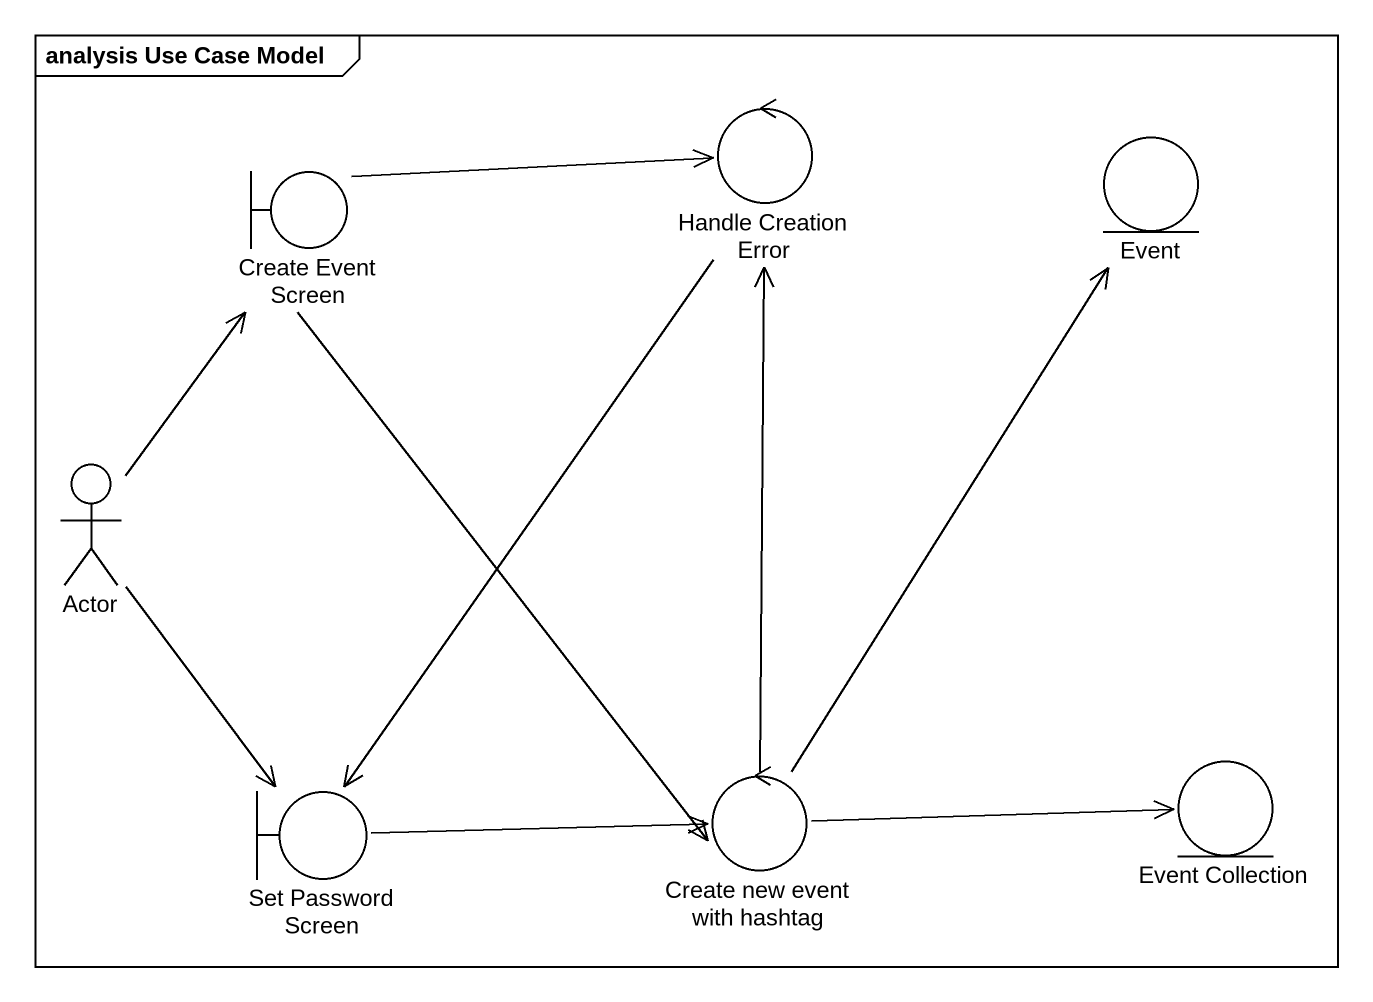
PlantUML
@startuml
mainframe analysis Use Case Model
control "Handle Creation Error" as Handle_Creation_Error
entity Event
boundary "Create Event Screen" as Create_Event_Screen
actor "Actor" as Actor_
boundary "Set Password Screen" as Set_Password_Screen
control "Create new event with hashtag" as Create_new_event_with
entity "Event Collection" as Event_Collection
Handle_Creation_Error --> Set_Password_Screen
Create_Event_Screen -right-> Handle_Creation_Error
Create_Event_Screen --> Create_new_event_with
Actor_ -up-> Create_Event_Screen
Actor_ --> Set_Password_Screen
Set_Password_Screen -right-> Create_new_event_with
Create_new_event_with -up-> Handle_Creation_Error
Create_new_event_with -up-> Event
Create_new_event_with -right-> Event_Collection
@enduml
